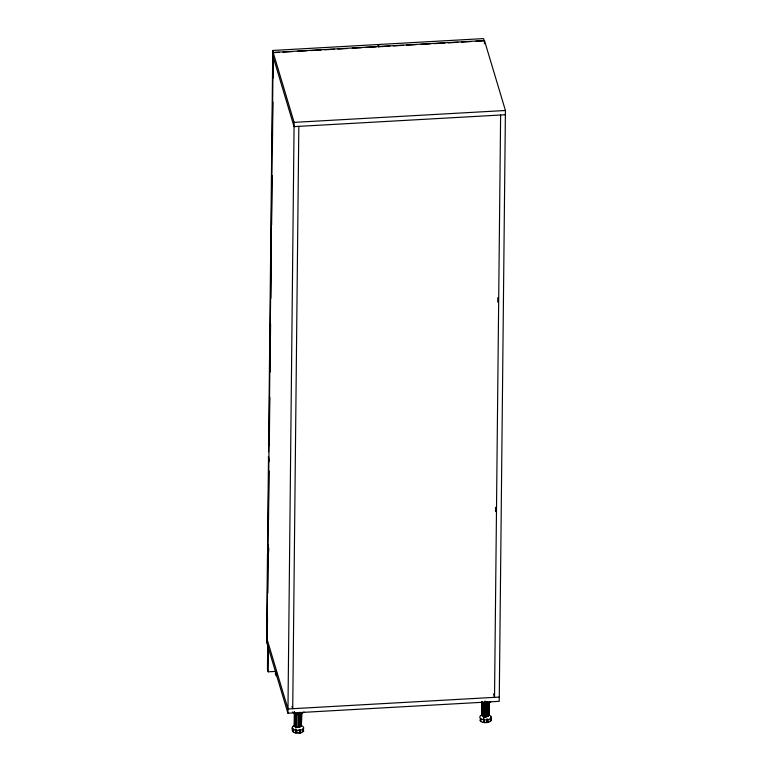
<?xml version="1.0" encoding="UTF-8"?>
<svg xmlns="http://www.w3.org/2000/svg" width="772" height="772" viewBox="0 0 772 772"><rect width="100%" height="100%" fill="white"/><g stroke="black" fill="none" stroke-linecap="round" stroke-linejoin="round"><path stroke-width="1.16" d="M267.488 553.852L266.572 640.828L267.237 643.037L267.498 618.015M269.138 461.531L268.473 459.301L267.566 546.287L268.231 548.496L268.27 544.926M268.56 451.755L272.757 50.46L377.884 44.544L378.55 46.754M273.163 52.448L266.967 643.288L287.927 713.222L499.233 701.333L505.428 110.492L484.469 40.559L273.163 52.448L294.113 122.372L287.927 713.222M267.759 592.992L268.145 556.062C266.118 553.534 270.219 538.798 268.135 555.975M268.531 519.903L269.042 471.055M269.303 445.531L269.814 397.329M270.075 372.017L270.576 323.815M270.847 298.503L271.368 249.095M271.619 224.999L272.13 175.582M272.381 151.486L272.902 102.078M273.153 77.972L273.423 52.67L272.757 50.46M267.71 645.739L267.459 669.372L268.193 671.823L275.401 671.418M268.193 671.823L268.444 648.191M276.617 675.789L276.646 673.068L276.096 672.673L276.067 675.394L275.411 674.149L275.585 670.868L275.556 673.58L275.729 672.943M292.356 727.822L292.318 730.582L292.974 731.827L293.003 729.115L293.553 729.511L293.524 732.223L295.801 733.043L296.342 729.55L295.801 733.043M292.501 727.301L292.472 730.022L292.636 729.376M298.822 126.367L292.723 708.696L292.038 706.399M294.943 726.278L295.087 713.145L294.943 726.278L294.228 725.67L294.441 712.305M294.46 725.632L294.45 711.852M295.473 725.603L295.444 727.861L300.974 726.539L301.109 713.396L297.152 714.003L297.008 727.147L298.484 727.195L298.639 712.604M294.711 726.317L295.686 726.838L295.937 713.589L297.259 713.897C297.133 715.306 300.665 714.052 300.877 713.801L300.974 726.539M295.686 726.838L295.927 714.042L297.259 714.351M295.83 730.322L296.795 730.466L296.766 733.178L299.613 733.139L299.642 730.418L298.957 729.665M299.787 726.877L299.941 712.286L299.874 726.983L298.484 727.195M303.435 730.351L303.772 731.045L303.087 731.663L303.116 728.951L302.634 732.078L300.54 732.966L299.854 732.203L299.883 729.492M300.54 732.966L300.569 730.244L299.642 730.418M300.742 726.491L301.389 725.873L301.524 712.739M301.389 725.873L301.833 712.566M378.386 46.928L378.415 44.515L483.542 38.6L484.208 40.81L475.841 41.283M484.44 43.743L484.469 40.559M483.224 716.291L483.475 703.041L483.224 716.291L481.767 715.123L481.979 701.758M481.998 715.084L481.902 702.433M482.114 711.031L481.767 715.123M482.49 715.731L482.384 703.08L483.475 703.495M483.34 722.486L483.89 719.002L483.34 722.486L481.062 721.675L480.541 718.568L480.512 721.28L479.875 719.986M486.495 719.118L487.19 719.871L487.161 722.582L484.305 722.631L484.333 719.919L483.368 719.774M484.71 702.009L484.555 716.599L483.494 717.873L487.46 716.474L485.144 716.04M486.177 702.057L486.022 716.648L484.555 716.599L484.816 701.902M481.96 702.655A6.292 2.914 0.6 0 0 485.009 703.215L485.028 700.957M486.022 716.648L486.09 701.951M488.087 722.409L487.393 721.656L487.421 718.944L488.116 719.697L488.087 722.409L490.172 721.531L490.654 718.404L490.625 721.116L491.32 720.498L490.78 716.638L490.751 719.35M488.512 715.991L488.425 702.8L488.512 715.991L487.412 716.435L487.566 701.844M488.29 715.933L488.927 715.326L489.294 702.24M488.927 715.326L489.371 702.009L489.284 702.694A4.024 1.862 0.6 0 1 484.941 703.601L483.05 703.176A4.024 1.862 0.6 0 1 481.632 701.902M495.518 511.585L495.566 507.339M497.718 302.035L497.757 297.78M500.623 115.009L494.524 697.348L493.491 693.903M268.473 459.301L268.453 456.464L269.061 460.633M294.228 725.67L294.537 725.043M489.158 715.383L489.004 714.737M483.494 717.873L483.986 715.827M484.305 722.631L484.816 721.859L483.861 721.714M300.404 714.322L301.177 713.55M295.937 713.589L294.846 713.183M295.927 714.042L294.595 712.942M297.008 727.147L295.792 726.732M484.797 703.35L488.647 702.848M484.797 703.803L487.547 703.746L489.284 702.694M296.921 727.031L295.444 727.562M295.628 725.178L292.665 726.433L292.173 728.295L294.383 729.878L298.253 730.457L301.968 729.762L303.811 728.102L302.894 726.269L300.742 725.497M293.775 726.191L294.518 725.883M483.166 714.631L480.213 715.885L479.721 717.738L481.921 719.33L485.791 719.909L489.516 719.205L491.349 717.555L490.442 715.721M481.323 715.644L482.056 715.326M490.751 702.076L488.222 703.002L487.981 702.317L484.768 702.52L485.009 703.215M299.854 732.203L298.928 732.377L299.613 733.139M487.19 719.871L488.116 719.697M487.393 721.656L486.466 721.83L487.161 722.582M485.945 716.532L487.412 716.435M273.423 52.67L279.396 52.332M282.977 52.129L292.53 51.589M297.317 51.319L306.87 50.788M310.45 50.585L321.21 49.977M324.79 49.775L334.344 49.234M337.933 49.032L347.487 48.501M352.264 48.231L361.827 47.69M365.407 47.488L376.157 46.889M389.831 46.117L379.081 46.725L378.415 44.515M393.411 45.915L402.974 45.374M406.555 45.172L416.108 44.641M420.894 44.371L430.448 43.83M434.028 43.628L444.778 43.029M448.368 42.827L457.921 42.286M461.511 42.084L471.065 41.543M294.113 122.372L505.428 110.492M505.38 114.748L294.064 126.627L273.114 56.694M499.281 697.077L287.966 708.966L267.015 639.033M296.313 732.261L297.278 732.406M483.34 716.184L484.662 716.493M483.368 703.147L482.143 701.941M268.791 460.353L269.11 461.434M302.055 713.135A4.024 1.862 0.6 0 1 296.882 714.544A4.024 1.862 0.6 0 1 294.45 711.948M301.746 713.145A4.024 1.862 0.6 0 1 297.394 714.148L295.512 713.724A4.024 1.862 0.6 0 1 294.132 711.958M303.985 711.958A6.292 2.914 0.6 0 1 300.675 713.56L300.443 712.865L297.23 713.077L297.461 713.762A6.292 2.914 0.6 0 1 292.376 712.016M489.651 702.095A4.024 1.862 0.6 0 1 485.984 704.083A4.024 1.862 0.6 0 1 481.622 702.346"/></g></svg>
